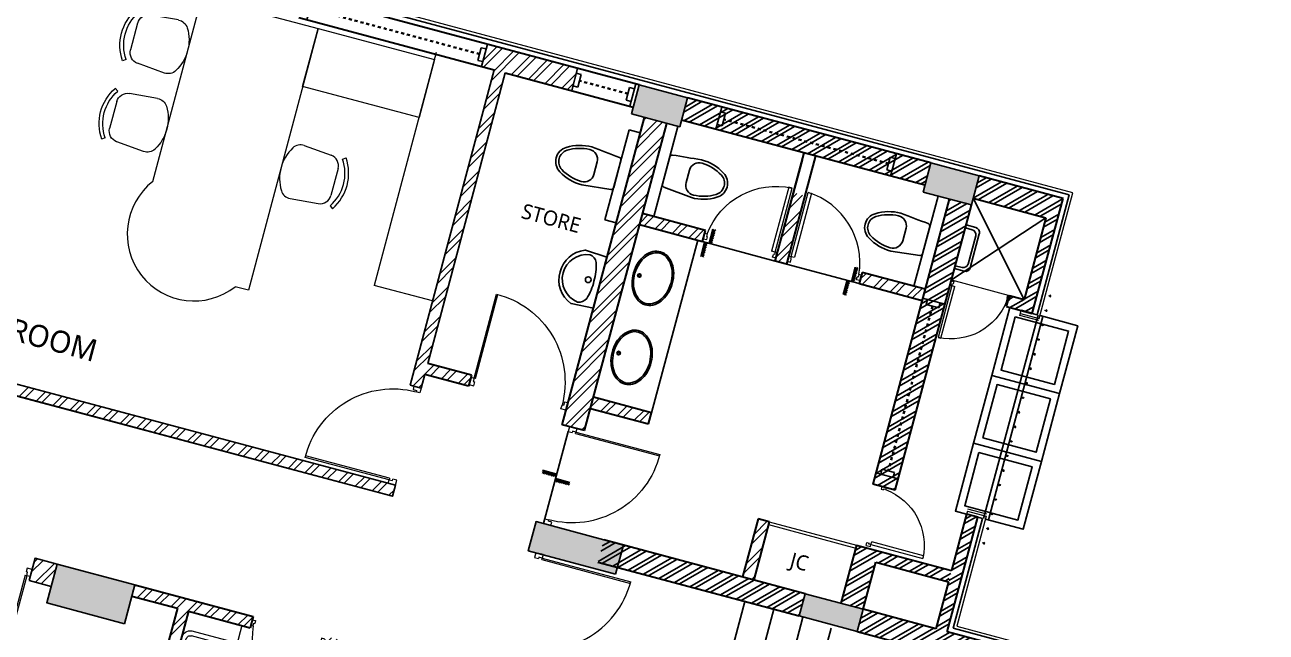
# Model space of a CAD drawing. Header units: millimetres. Extents: x 897770 to 1185420, y -692043 to -233237.
# Drawn here: x 952607 to 964979, y -663284 to -657232 of the extents above; entities that cross this region are included whole.
import ezdxf

# ---------------------------------------------------------------- set-up
doc = ezdxf.new("R2010")
doc.units = ezdxf.units.MM
doc.header["$MEASUREMENT"] = 0
doc.header["$PDMODE"] = 67
doc.linetypes.add('Dash', pattern=[6, 3, -3])
doc.layers.get('Defpoints').update_dxf_attribs({"color": 6})
for name, color, linetype in [('A-Anno Tags', 6, 'Continuous'), ('A-Ele 10', 3, 'Continuous'), ('A-Elevation', 4, 'Continuous'), ('A-Sanitory', 8, 'Continuous'), ('A-Wall Patt', 8, 'Continuous'), ('A-Window', 4, 'Continuous'), ('S-Conc Patt', 9, 'Continuous')]:
    doc.layers.add(name, color=color, linetype=linetype)
for name, color, linetype, lineweight in [('A-Detail Lines', 8, 'Continuous', 25), ('A-Door', 4, 'Continuous', 9), ('A-Wall Sec', 1, 'Continuous', 30), ('DW Tags', 7, 'Continuous', 13), ('ele l', 6, 'Continuous', 15), ('frntr', 32, 'Continuous', 13), ('I-Furniture', 34, 'Continuous', 13), ('P-SANR-FIXT', 6, 'Continuous', 9), ('S-Concrete', 40, 'Continuous', 30), ('ST CLADDING PLAN', 6, 'Continuous', 9), ('text', 7, 'Continuous', 5)]:
    doc.layers.add(name, color=color, linetype=linetype, lineweight=lineweight)
doc.layers.add('I-Kitchen App', color=7, linetype='Continuous', lineweight=18, true_color=0xd06f25)
doc.styles.get("Standard").update_dxf_attribs({"font": 'trebuc.ttf'})
doc.dimstyles.new('IIITD_WD_M @ 50', dxfattribs={"dimscale": 50, "dimtxt": 2, "dimasz": 0.5, "dimexe": 0.5, "dimexo": 0.25, "dimgap": 0.3, "dimtad": 1, "dimdec": 0, "dimrnd": 1, "dimzin": 0, "dimdsep": 46, "dimtxsty": 'Standard', "dimblk": 'ARCHTICK', "dimcen": 0.2, "dimdle": 1, "dimclrd": 8, "dimclre": 9, "dimadec": 0, "dimazin": 0, "dimtfac": 1, "dimtdec": 0, "dimtofl": 0, "dimtmove": 0, "dimatfit": 0, "dimfxl": 1, "dimtolj": 1, "dimtzin": 0, "dimlwd": -1, "dimlwe": -1, "dimarcsym": 0})
pattern_1 = [(30, (1e-07, -149225.38), (-56.25, 97.427858), []), (30, (51.23, -149239.1), (-56.25, 97.427858), [])]
pattern_2 = [(45, (1e-07, -8072.94), (-106.066017, 106.066017), []), (45, (70.71, -8072.94), (-106.066017, 106.066017), [])]

# ---------------------------------------------------------------- blocks, each defined once
blk = doc.blocks.new('Big Door Garbage')
at = {"layer": 'A-Detail Lines', "lineweight": 18}
for centre, radius, start, end in [((-12515, 128703), 515, 270, 3.8969), ((-11085, 128703), 915, 177.8078, 270)]:
    blk.add_arc(centre, radius, start, end, dxfattribs=at)
at = {"layer": 'ele l', "lineweight": 18}
for p, q in [((-12550, 128778), (-12500, 128778)), ((-12550, 128703), (-12550, 128778)), ((-12550, 128703), (-12515, 128703)), ((-12515, 128738), (-12500, 128738)), ((-12515, 128703), (-12515, 128738)), ((-12515, 128703), (-12515, 128188)), ((-12499, 128703), (-12515, 128703)), ((-12500, 128778), (-12500, 128738)), ((-12499, 128703), (-12499, 128188)), ((-11101, 128703), (-11101, 127788)), ((-11101, 128703), (-11085, 128703)), ((-11100, 128778), (-11100, 128738)), ((-11050, 128778), (-11100, 128778)), ((-11085, 128738), (-11100, 128738)), ((-11085, 128703), (-11085, 128738)), ((-11050, 128703), (-11085, 128703)), ((-11085, 128703), (-11085, 127788)), ((-11050, 128703), (-11050, 128778))]:
    blk.add_line(p, q, dxfattribs=at)
blk = doc.blocks.new('t4ww4tw3')
at = {"layer": 'S-Conc Patt'}
for points in [[(809135, -509023), (809212, -508734), (808729, -508604), (808652, -508894)], [(812042, -509802), (812120, -509513), (811637, -509383), (811559, -509673)], [(808494, -513480), (808572, -513190), (807703, -512957), (807625, -513247)], [(810383, -513675), (810324, -513897), (810903, -514053), (810963, -513830)]]:
    blk.add_hatch(color=256, dxfattribs=at).paths.add_polyline_path(points)
h = blk.add_hatch(color=256, dxfattribs=at)
h.dxf.hatch_style = 1
h.paths.add_polyline_path([(803703, -513588), (802930, -513381), (802930, -513381), (802827, -513767), (803600, -513974)])
at = {"layer": 'S-Concrete'}
for points in [[(808652, -508894), (808729, -508604), (809212, -508734), (809135, -509023)], [(811559, -509673), (811637, -509383), (812120, -509513), (812042, -509802)], [(808494, -513480), (808572, -513190), (807703, -512957), (807625, -513247)], [(810324, -513897), (810383, -513675), (810963, -513830), (810903, -514053)]]:
    blk.add_lwpolyline(points, close=True, dxfattribs=at)
at = {"layer": 'S-Concrete', "elevation": 0}
blk.add_lwpolyline([(803600, -513974), (803703, -513588), (802930, -513381), (802827, -513767)], close=True, dxfattribs=at)
blk = doc.blocks.new('VENT IIITD ACAD 1900')
at = {"layer": 'A-Window'}
for p, q in [((955419, -358755, 0), (955479, -358533, 0)), ((955466, -358581, 0), (955514, -358594, 0)), ((955481, -358720, 0), (955514, -358594, 0)), ((955432, -358707, 0), (955481, -358720, 0)), ((957123, -359160, 0), (957156, -359034, 0)), ((957156, -359034, 0), (957205, -359047, 0)), ((957158, -359221, 0), (957218, -358999, 0)), ((957123, -359160, 0), (957171, -359173, 0))]:
    blk.add_line(p, q, dxfattribs=at)
at = {"layer": 'A-Window', "color": 2, "linetype": 'Dash', "lineweight": 40, "ltscale": 10}
blk.add_line((957140, -359097, 0), (955497, -358657, 0), dxfattribs=at)
blk = doc.blocks.new('ERGTERGER')
at = {"layer": 'A-Window'}
for p, q in [((958058, -359462, 0), (958117, -359240, 0)), ((958104, -359288, 0), (958152, -359301, 0)), ((958070, -359414, 0), (958119, -359427, 0)), ((958119, -359427, 0), (958152, -359301, 0)), ((958637, -359617, 0), (958697, -359395, 0)), ((958602, -359556, 0), (958635, -359430, 0)), ((958635, -359430, 0), (958684, -359443, 0)), ((958602, -359556, 0), (958650, -359569, 0))]:
    blk.add_line(p, q, dxfattribs=at)
at = {"layer": 'A-Window', "color": 2, "linetype": 'Dash', "lineweight": 40, "ltscale": 10}
blk.add_line((958619, -359493, 0), (958136, -359364, 0), dxfattribs=at)
blk = doc.blocks.new('WT5R4YHE4YHE5')
at = {"layer": 'A-Wall Patt'}
for p, q in [((1063016, -650854, 0), (1054526, -648579, 0)), ((1062696, -652049, 0), (1063016, -650854, 0)), ((1062648, -652036, 0), (1062696, -652049, 0)), ((1062153, -654077, 0), (1061859, -655171, 0)), ((1062104, -654064, 0), (1062153, -654077, 0))]:
    blk.add_line(p, q, dxfattribs=at)
at = {"layer": 'ST CLADDING PLAN'}
for p, q in [((1063053, -650832, 0), (1054485, -648537, 0)), ((1062717, -652085, 0), (1063053, -650832, 0)), ((1062529, -652035, 0), (1062537, -652006, 0)), ((1062529, -652035, 0), (1062717, -652085, 0)), ((1062189, -654056, 0), (1061896, -655150, 0)), ((1062001, -654005, 0), (1061993, -654034, 0)), ((1062001, -654005, 0), (1062189, -654056, 0))]:
    blk.add_line(p, q, dxfattribs=at)
at = {"layer": 'A-Window', "ltscale": 5}
for name, p in [('VENT IIITD ACAD 1900', (100000, -290353)), ('ERGTERGER', (99999, -290353)), ('VENT IIITD ACAD 1900', (104076, -291445, 0))]:
    blk.add_blockref(name, p, dxfattribs=at)
at = {"layer": 'A-Window', "ltscale": 5, "rotation": 90}
blk.add_blockref('VENT IIITD ACAD 1900', (702556, -1609102), dxfattribs=at)
blk = doc.blocks.new('chair1')
at = {"layer": 'frntr'}
for p, q in [((-320, 228), (-84, 207)), ((16, 201), (42, 219)), ((1, 115), (1, -115)), ((16, -201), (42, -219)), ((-320, -228), (-84, -207))]:
    blk.add_line(p, q, dxfattribs=at)
for centre, radius, start, end in [((-328, 135), 92.9, 85.0303, 148.407), ((-92, 115), 92.9, 0, 85.0303), ((-278, 0), 387, 325.6197, 34.3803), ((-108, 0), 351, 148.407, 211.593), ((-278, 0), 356, 325.6197, 34.3803), ((-328, -135), 92.9, 211.593, 274.9697), ((-92, -115), 92.9, 274.9697, 0)]:
    blk.add_arc(centre, radius, start, end, dxfattribs=at)
blk = doc.blocks.new('ABL_Door_S - 1000 x 2100-11-3 Second Floor Lvl')
at = {"layer": 'A-Door'}
blk.add_arc((-450, -2.5), 900, 269.04503, 0, dxfattribs=at)
at = {"layer": 'ele l'}
for p, q in [((-500, 37.5), (-450, 37.5)), ((-500, -37.5), (-500, 37.5)), ((-450, 37.5), (-450, -2.5)), ((450, 37.5), (450, -2.5)), ((500, 37.5), (450, 37.5)), ((500, -37.5), (500, 37.5)), ((-500, -37.5), (-465, -37.5)), ((-465, -2.5), (-450, -2.5)), ((-465, -37.5), (-465, -2.5)), ((-465, -37.5), (-465, -902.4)), ((-450, -37.5), (-465, -37.5)), ((-450, -37.5), (-450, -902.5)), ((465, -2.5), (450, -2.5)), ((465, -37.5), (465, -2.5)), ((500, -37.5), (465, -37.5))]:
    blk.add_line(p, q, dxfattribs=at)
blk = doc.blocks.new('Flush - 750 x 2100 mm-11-03_ff')
at = {"layer": 'A-Door'}
blk.add_arc((360, 24), 734, 185.7462, 267.6231, dxfattribs=at)
at = {"layer": 'ele l'}
for p, q in [((-395, 6), (-360, 6)), ((-395, 6), (-395, -50)), ((-360, 6), (-360, -24)), ((320, 6), (320, -24)), ((355, 6), (320, 6)), ((355, 6), (355, -50)), ((-395, -50), (-370, -50)), ((-370, -24), (-360, -24)), ((-370, -50), (-370, -24)), ((330, -50), (295, -50)), ((295, -710), (295, -50)), ((330, -24), (320, -24)), ((330, -50), (330, -24)), ((330, -50), (330, -710)), ((355, -50), (330, -50)), ((330, -710), (295, -710))]:
    blk.add_line(p, q, dxfattribs=at)
blk = doc.blocks.new('basin13_pl')
for points in [[(-412, -2, -0.32431), (-229, 275, -0.074195), (-226, 276), (0, 262), (0, -262), (-223, -275, -0.082611), (-232, -273, -0.313325), (-412, -2)], [(-382, 1, -0.373947), (-169, 245, -0.252869), (-89, 186, -0.078211), (-63, 1, -0.070813), (-89, -186, -0.2542), (-169, -244, -0.371653), (-382, 1)]]:
    blk.add_lwpolyline(points, format="xyb", close=True)
at = {"lineweight": -2}
blk.add_circle((-122, 1), 28.8, dxfattribs=at)
blk = doc.blocks.new('basin2')
for points in [[(278, -206, 0.12976), (261, -133, 0.106426), (201, -63, 0.084431), (116, -18, 0.073534), (7, 0, 0.073534), (-102, -14, 0.084431), (-188, -55, 0.106426), (-251, -122, 0.12976), (-272, -195, 0.12976), (-254, -269, 0.106426), (-194, -339, 0.084431), (-109, -383, 0.073534), (-1, -402, 0.073534), (108, -388, 0.084431), (195, -347, 0.106426), (258, -279, 0.12976)], [(263, -201, 0.119977), (247, -140, 0.106426), (192, -75, 0.084431), (111, -33, 0.073534), (7, -15, 0.073534), (-97, -28, 0.084431), (-180, -67, 0.106426), (-238, -130, 0.12976), (-257, -196, 0.009633), (-257, -201, 0.119977), (-240, -262, 0.106426), (-185, -327, 0.084431), (-104, -369, 0.073534), (0, -387, 0.073534), (104, -373, 0.084431), (187, -334, 0.106426), (245, -272, 0.12976), (263, -206, 0.009633)]]:
    blk.add_lwpolyline(points, format="xyb", close=True)
for radius in [17.8, 12.2]:
    blk.add_circle((-4, -64), radius)
blk = doc.blocks.new('weweewwer')
at = {"layer": 'A-Detail Lines'}
for p, q in [((958916, -372539, 0), (958848, -372521, 0)), ((958953, -372518, 0), (958856, -372492, 0)), ((958876, -372881, 0), (958951, -372600, 0)), ((958897, -372917, 0), (958988, -372579, 0)), ((958815, -372916, 0), (958747, -372898, 0)), ((958836, -372953, 0), (958740, -372927, 0))]:
    blk.add_line(p, q, dxfattribs=at)
for centre, start, end in [((958940, -372566, 0), 345, 75), ((958903, -372588, 0), 345, 75), ((958828, -372868, 0), 255, 345), ((958849, -372904, 0), 255, 345)]:
    blk.add_arc(centre, 50, start, end, dxfattribs=at)
blk = doc.blocks.new('trhedhyjeyrthe5654')
blk.add_line((959558, -373861, 0), (959569, -373863, 0))
blk.add_circle((959576, -373865, 0), 6.97)
blk = doc.blocks.new('sink')
at = {"layer": 'I-Kitchen App'}
for p, q in [((793241, -447869), (793241, -447428)), ((793751, -447473), (793332, -447473)), ((793841, -447876), (793841, -447428)), ((793291, -447514), (793291, -447869)), ((793791, -447514), (793791, -447869)), ((793332, -447910), (793751, -447910)), ((793332, -447960), (793751, -447960))]:
    blk.add_line(p, q, dxfattribs=at)
at = {"layer": 'I-Kitchen App', "linetype": 'Continuous'}
blk.add_line((793241, -447428), (793841, -447428), dxfattribs=at)
at = {"layer": 'I-Kitchen App'}
blk.add_circle((793541, -447560), 16.2, dxfattribs=at)
for centre, radius, start, end in [((793332, -447514), 40.4, 90, 180), ((793751, -447514), 40.4, 0, 90), ((793332, -447869), 90.4, 180, 270), ((793332, -447869), 40.4, 180, 270), ((793751, -447869), 40.4, 270, 0), ((793751, -447869), 90.4, 270, 355.3445)]:
    blk.add_arc(centre, radius, start, end, dxfattribs=at)
blk = doc.blocks.new('_ArchTick')
at = {"color": 0, "linetype": 'ByBlock', "const_width": 0.15}
blk.add_lwpolyline([(-0.5, -0.5), (0.5, 0.5)], dxfattribs=at)
blk = doc.blocks.new('*D2279')
at = {"layer": 'Defpoints', "color": 0, "transparency": 16777216}
for p in [(948463, -661824, 0), (954054, -663321, 0), (953774, -664366)]:
    blk.add_point(p, dxfattribs=at)
at = {"layer": 'P-SANR-FIXT', "color": 9, "transparency": 16777216}
for p, q in [((948209, -662772), (948177, -662893)), ((953799, -664270), (953767, -664391))]:
    blk.add_line(p, q, dxfattribs=at)
at = {"layer": 'P-SANR-FIXT', "color": 8, "transparency": 16777216}
blk.add_line((948135, -662856), (953822, -664379), dxfattribs=at)
at = {"layer": 'P-SANR-FIXT', "color": 8, "transparency": 16777216, "xscale": 25, "yscale": 25, "zscale": 25}
for p, rotation in [((948183, -662868), 164.999994907702), ((953774, -664366), 344.9999949077019)]:
    blk.add_blockref('_ArchTick', p, dxfattribs=dict(at, rotation=rotation))
at = {"layer": 'P-SANR-FIXT', "color": 0, "transparency": 16777216, "insert": (950995, -663554), "char_height": 100, "attachment_point": 5, "rotation": 345}
blk.add_mtext('\\A1;5788', dxfattribs=at)

msp = doc.modelspace()

# ---------------------------------------------------------------- hatches: boundary and pattern name
at = {"layer": 'A-Detail Lines'}
h = msp.add_hatch(dxfattribs=at)
h.set_pattern_fill('ANSI31', color=256, scale=100, angle=75, style=0)
h.set_pattern_definition([(210, (991390.4, -658929.198), (-6.25, 10.8253175), [])])
h.paths.add_polyline_path([(959426, -659408.8), (959464, -659267), (959492.8, -659274.7), (959454.8, -659416.5)])
h.paths.add_polyline_path([(959343.9, -659538.7), (959381.9, -659396.9), (959410.7, -659404.6), (959372.7, -659546.4)])
h = msp.add_hatch(dxfattribs=at)
h.set_pattern_fill('ANSI31', color=256, scale=100, angle=75, style=0)
h.set_pattern_definition([(210, (992809.904, -659309.553), (-6.25, 10.8253175), [])])
h.paths.add_polyline_path([(960845.5, -659789.1), (960883.5, -659647.4), (960912.3, -659655.1), (960874.3, -659796.8)])
h.paths.add_polyline_path([(960763.4, -659919), (960801.4, -659777.3), (960830.2, -659785), (960792.2, -659926.8)])
h = msp.add_hatch(dxfattribs=at)
h.set_pattern_fill('ANSI31', color=256, scale=100, angle=345, style=0)
h.set_pattern_definition([(120, (958377.319, -693718.179), (10.8253175, 6.25), [])])
h.paths.add_polyline_path([(957897.8, -661753.8), (958039.5, -661791.8), (958031.8, -661820.6), (957890, -661782.6)])
h.paths.add_polyline_path([(957767.8, -661671.7), (957909.6, -661709.7), (957901.9, -661738.5), (957760.1, -661700.5)])
at = {"layer": 'A-Wall Patt'}
h = msp.add_hatch(dxfattribs=at)
h.set_pattern_fill('ANSI32', color=256, scale=300, angle=345, style=0)
h.set_pattern_definition(pattern_1)
h.paths.add_polyline_path([(959212.2, -657959), (959152.7, -658181.2), (961577.2, -658830.8), (961636.7, -658608.7)])
h = msp.add_hatch(dxfattribs=at)
h.set_pattern_fill('ANSI32', color=256, scale=400, style=0)
h.set_pattern_definition(pattern_2)
h.paths.add_polyline_path([(946433.9, -659187.5), (946405, -659295.6), (956270.3, -661928.9), (956299.9, -661817.8)])
edge = h.paths.add_edge_path()
edge.add_line((943521, -658409.2), (943491.9, -658518.5))
edge.add_line((943491.9, -658518.5), (944993.7, -658921.5))
edge.add_line((944993.7, -658921.5), (945023.4, -658810.6))
edge.add_line((945023.4, -658810.6), (943520.8, -658410.3))
h = msp.add_hatch(dxfattribs=at)
h.set_pattern_fill('ANSI32', color=256, scale=300, angle=345, style=0)
h.set_pattern_definition([(30, (962490.21, -660011.1), (-56.25, 97.428), []), (30, (962541.44, -660024.83), (-56.25, 97.428), [])])
h.paths.add_polyline_path([(962566.6, -659967.8), (962421.7, -659929), (962419.5, -659937.3), (962426.7, -659939.2), (962415, -659983), (962407.7, -659981.1), (962391.9, -660040.1), (962425.8, -660049.1), (962425.8, -660049.1), (962536.8, -660078.9)], flags=17)
h.paths.add_polyline_path([(962955.2, -658961.9), (962119.7, -658738.1), (962060.1, -658960.2), (962784.6, -659154.3), (962536.8, -660078.9), (962647.9, -660108.7)])
h = msp.add_hatch(dxfattribs=at)
h.set_pattern_fill('ANSI32', color=256, scale=300, angle=345, style=0)
h.set_pattern_definition([(30, (-0.0002, -298425.88), (-56.25, 97.427858), []), (30, (51.23, -298439.61), (-56.25, 97.427858), [])])
h.paths.add_polyline_path([(961220.2, -662503.6), (961118, -662476.2), (961088.3, -662587.3), (961170.8, -662609.4)])
h.paths.add_polyline_path([(961220.2, -662503.6), (961170.8, -662609.4), (961729.8, -662759.2), (961740, -662642.8)])
h.paths.add_polyline_path([(961842.5, -662670.3), (961740, -662642.8), (961729.8, -662759.2), (961812.7, -662781.4)])
h.paths.add_polyline_path([(961118, -662476.2), (960895.9, -662416.7), (960740.6, -662996.2), (960962.7, -663055.7)])
h.paths.add_polyline_path([(961058.9, -661808.1), (961281.1, -661867.7), (962042, -659027.8), (961819.8, -658968.3)])
h = msp.add_hatch(dxfattribs=at)
h.set_pattern_fill('ANSI32', color=256, scale=300, angle=345, style=0)
h.set_pattern_definition(pattern_1)
h.paths.add_polyline_path([(961798.3, -663279.6), (962104.4, -662137.1), (961993.3, -662107.3), (961687.2, -663249.9), (960962.7, -663055.8), (960903.2, -663277.9), (964902.1, -664349.4), (964961.7, -664127.3)])
h = msp.add_hatch(dxfattribs=at)
h.set_pattern_fill('ANSI32', color=256, scale=300, angle=345, style=0)
h.set_pattern_definition(pattern_1)
h.paths.add_polyline_path([(958378.9, -662363.4), (958319.4, -662585.6), (960323.6, -663122.6), (960383.2, -662900.5)])
h = msp.add_hatch(dxfattribs=at)
h.set_pattern_fill('ANSI32', color=256, scale=400, style=0)
h.set_pattern_definition([(45, (14401.98, -153084.26), (-106.066017, 106.066017), []), (45, (14472.7, -153084.26), (-106.066017, 106.066017), [])])
h.paths.add_polyline_path([(952930.3, -662606.4), (952708.2, -662546.9), (952648.6, -662769), (952870.8, -662828.6)])
h = msp.add_hatch(dxfattribs=at)
h.set_pattern_fill('ANSI32', color=256, scale=400, style=0)
h.set_pattern_definition(pattern_2)
h.paths.add_polyline_path([(953500.9, -665383.8), (954684.2, -665700.9), (953447, -670318), (953669.2, -670377.5), (954696.7, -666542.8), (954962.3, -666614), (955021.9, -666391.8), (954756.2, -666320.6), (954906.3, -665760.4), (955172, -665831.6), (955828.1, -663383), (955717, -663353.2), (955605.9, -663323.4), (955576.2, -663434.5), (955687.2, -663464.3), (955090.7, -665690.7), (953641.8, -665302.5), (954238.4, -663076.1), (954851.5, -663240.3), (954873, -663160.2), (954881.2, -663129.2), (953703, -662813.6), (953673.3, -662924.6), (954127.3, -663046.3)])

# ---------------------------------------------------------------- linework, layer by layer
at = {"layer": 'A-Detail Lines'}
for p, q in [((962566.6, -659967.8), (962060.1, -658960.2)), ((961842.2, -659773.7), (962784.6, -659154.3)), ((959464, -659267), (959426, -659408.8)), ((959381.9, -659396.9), (959343.5, -659540.4)), ((959361.6, -659391.5), (960086, -659585.6)), ((960197.1, -659615.4), (960921.5, -659809.5)), ((960883.5, -659647.4), (960845.5, -659789.1)), ((960801.4, -659777.3), (960763, -659920.7)), ((958023.5, -661284.7, 0), (957777.6, -662202.3, 0)), ((957909.6, -661709.7, 0), (957766.2, -661671.2, 0)), ((958039.5, -661791.8, 0), (957897.8, -661753.8, 0))]:
    msp.add_line(p, q, dxfattribs=at)
at = {"layer": 'A-Door'}
msp.add_line((961842.2, -659773.7), (962566.6, -659967.8), dxfattribs=at)
at = {"layer": 'A-Ele 10'}
for p, q in [((962162.3, -662152.6, 0), (962705.9, -660124.2, 0)), ((962210.6, -662165.6, 0), (962754.2, -660137.1, 0))]:
    msp.add_line(p, q, dxfattribs=at)
at = {"layer": 'A-Elevation'}
for p, q in [((958852.6, -661097.9, 0), (959313.3, -659378.5)), ((959394.5, -664426.6, 0), (959782.7, -662977.7, 0)), ((960072.5, -663055.3, 0), (959684.3, -664504.2, 0)), ((960362.3, -663133, 0), (959975.2, -664577.5, 0)), ((960643, -663244.4, 0), (960263.8, -664659.5, 0))]:
    msp.add_line(p, q, dxfattribs=at)
for points in [[(962725.2, -660129.4), (963101.9, -660230.3), (962920.7, -660906.5), (962244.6, -660725.3), (962425.7, -660049.1), (962536.8, -660078.9)], [(961993.3, -662107.3), (961882.2, -662077.6), (962063.4, -661401.4), (962739.6, -661582.6), (962558.4, -662258.8), (962181.7, -662157.8)]]:
    msp.add_lwpolyline(points, dxfattribs=at)
for points in [[(962478.8, -660141), (963010, -660283.3), (962867.7, -660814.6), (962336.4, -660672.3)], [(962063.4, -661401.4), (962739.6, -661582.6), (962920.7, -660906.5), (962244.6, -660725.3)], [(962155.3, -661348.4), (962686.5, -661490.7), (962828.9, -660959.5), (962297.6, -660817.1)], [(962116.4, -661493.3), (962647.7, -661635.6), (962505.3, -662166.9), (961974.1, -662024.5)]]:
    msp.add_lwpolyline(points, close=True, dxfattribs=at)
at = {"layer": 'A-Sanitory'}
for p, q in [((958629.7, -658278.4), (958389, -659176.7)), ((958629.7, -658278.4), (958740.8, -658308.2, 0)), ((958874.5, -659141.9), (959115.3, -658243.6)), ((961708.8, -658938.5), (961468.1, -659836.9)), ((958389, -659176.7), (958500.1, -659206.5))]:
    msp.add_line(p, q, dxfattribs=at)
at = {"layer": 'A-Sanitory', "linetype": 'ByBlock', "elevation": 0}
for points in [[(958157.6, -658826), (958448.1, -658871.6, 0.3844117), (958476.2, -658853.3), (958547.7, -658582.6, 0.3839037), (958532.4, -658552.8, 0.0014344), (958258.4, -658449.4, 0.1406413), (958002.3, -658453.7, 0.2597375), (957902.8, -658557, 0.2597375), (957938.3, -658695.9, 0.1394708)], [(958277.8, -658723.2), (958311, -658597.8, 0.4229613), (958236.9, -658474.8, 0.1318903), (958011, -658482.4, 0.2597375), (957931.8, -658564.7, 0.2597375), (957960.1, -658675.3, 0.1318903), (958152.7, -658793.5, 0.4229613)]]:
    msp.add_lwpolyline(points, format="xyb", close=True, dxfattribs=at)
at = {"layer": 'A-Sanitory', "linetype": 'ByBlock'}
for points in [[(959250.3, -658953.9), (958975.9, -658848.1, -0.3844117), (958960.8, -658818.2), (959034.2, -658548, -0.3839037), (959062.3, -658529.9, -0.0014344), (959351.3, -658577.3, -0.1406413), (959571, -658709.1, -0.2597375), (959605.5, -658848.3, -0.2597375), (959505.3, -658950.9, -0.1394708)], [(959197.6, -658804.7), (959231.6, -658679.5, -0.4229613), (959357.2, -658610.1, -0.1318903), (959549, -658729.6, -0.2597375), (959576.5, -658840.4, -0.2597375), (959496.7, -658922.1, -0.1318903), (959270.8, -658928.2, -0.4229613)], [(961236.6, -659486.1), (961527.2, -659531.7, 0.3844117), (961555.2, -659513.4), (961626.8, -659242.7, 0.3839037), (961611.5, -659213, 0.0014344), (961337.5, -659109.5, 0.1406413), (961081.3, -659113.8, 0.2597375), (960981.9, -659217.1, 0.2597375), (961017.4, -659356, 0.1394708)], [(961356.9, -659383.3), (961390, -659257.9, 0.4229613), (961316, -659134.9, 0.1318903), (961090.1, -659142.5, 0.2597375), (961010.9, -659224.8, 0.2597375), (961039.1, -659335.4, 0.1318903), (961231.8, -659453.6, 0.4229613)]]:
    msp.add_lwpolyline(points, format="xyb", close=True, dxfattribs=at)
msp.add_arc((961328.7, -659132.9), 25, 69.4783, 75.35721, dxfattribs=at)
at = {"layer": 'A-Wall Patt'}
for p, q in [((957174.1, -657586.9), (957311.3, -657449.7)), ((957179.3, -657652.4), (957367.1, -657464.6)), ((957254, -657789.8), (957534.4, -657509.4)), ((957279.7, -657693.4), (957478.6, -657494.5)), ((957458.1, -657727.1), (957645.9, -657539.3)), ((957513.9, -657742.1), (957701.7, -657554.3)), ((957625.4, -657771.9), (957813.2, -657584.2)), ((957681.2, -657786.9), (957869, -657599.1)), ((957792.7, -657816.8), (957980.5, -657629)), ((957848.5, -657831.7), (958036.3, -657643.9)), ((957202.7, -657982.5), (957364.9, -657820.3)), ((957960, -657861.6), (958101.4, -657720.2)), ((958015.8, -657876.5), (958075.5, -657816.8)), ((957179.2, -658076.7), (957339.2, -657916.7)), ((957177, -658078.9), (957179.2, -658076.7)), ((957100, -658368.1), (957262.2, -658205.9)), ((957125.6, -658271.7), (957287.9, -658109.5)), ((958698.3, -658466.9), (958962.5, -658202.7)), ((958724.1, -658370.3), (958906.7, -658187.7)), ((958775.9, -658177.1), (958795.1, -658157.8)), ((957048.6, -658560.9), (957210.8, -658398.7)), ((958796.5, -658510.1), (958971.8, -658334.8)), ((958852.3, -658525), (958945.9, -658431.4)), ((957022.9, -658657.3), (957185.2, -658495)), ((958620.6, -658756.6), (958852.3, -658525)), ((958646.5, -658660.1), (958796.5, -658510.1)), ((956971.6, -658850.1), (957133.8, -658687.8)), ((958568.9, -658949.8), (958894.1, -658624.6)), ((956945.9, -658946.4), (957108.1, -658784.2)), ((958543, -659046.4), (958868.2, -658721.2)), ((958491.2, -659239.6), (958816.5, -658914.3)), ((960227, -659059.5), (960358, -658928.5)), ((960252.9, -658962.9), (960302.2, -658913.5)), ((956868.9, -659235.6), (957031.1, -659073.4)), ((956894.5, -659139.2), (957056.8, -658977)), ((958465.3, -659336.2), (958790.6, -659010.9)), ((958738.8, -659204.1), (958816.6, -659126.4)), ((958778.4, -659235.2), (958872.3, -659141.3)), ((958890, -659265.1), (958983.9, -659171.2)), ((958945.7, -659280.1), (959039.6, -659186.2)), ((960149.3, -659349.3), (960312, -659186.6)), ((960175.2, -659252.7), (960337.8, -659090)), ((956817.5, -659428.4), (956979.7, -659266.2)), ((958387.7, -659626), (958712.9, -659300.7)), ((958413.6, -659529.4), (958738.8, -659204.1)), ((959057.3, -659309.9), (959151.2, -659216)), ((959113, -659324.9), (959206.9, -659231)), ((959224.6, -659354.8), (959318.5, -659260.9)), ((959280.3, -659369.7), (959374.2, -659275.8)), ((956791.8, -659524.8), (956954, -659362.6)), ((960097.6, -659542.4), (960260.2, -659379.8)), ((956740.5, -659717.6), (956902.7, -659555.3)), ((958335.9, -659819.2), (958661.2, -659493.9)), ((960116.9, -659593.9), (960234.3, -659476.4)), ((956714.8, -659814), (956877, -659651.7)), ((958310, -659915.8), (958635.3, -659590.5)), ((958258.3, -660108.9), (958583.5, -659783.7)), ((960932.6, -659768), (960991.5, -659709.2)), ((960953.4, -659818), (961047.3, -659724.1)), ((961064.9, -659847.9), (961158.8, -659754)), ((961120.7, -659862.8), (961214.6, -659768.9)), ((961232.2, -659892.7), (961326.1, -659798.8)), ((961288, -659907.7), (961381.9, -659813.8)), ((956637.7, -660103.1), (956800, -659940.9)), ((956663.4, -660006.7), (956825.6, -659844.5)), ((958232.4, -660205.5), (958557.7, -659880.3)), ((961399.5, -659937.5), (961493.4, -659843.7)), ((961455.3, -659952.5), (961549.2, -659858.6)), ((956586.4, -660295.9), (956748.6, -660133.7)), ((958154.7, -660495.3), (958480, -660170)), ((958180.6, -660398.7), (958505.9, -660073.5)), ((962647.9, -660108.7, 0), (962696.2, -660121.6, 0)), ((962696.2, -660121.6), (962647.9, -660108.7)), ((956560.7, -660392.3), (956722.9, -660230.1)), ((956509.3, -660585.1), (956671.6, -660422.8)), ((958103, -660688.5), (958428.2, -660363.2)), ((956483.7, -660681.5), (956645.9, -660519.2)), ((958077.1, -660785.1), (958402.4, -660459.8)), ((956476.6, -660830), (956683.6, -660623)), ((956645.5, -660731.8), (956739.4, -660637.9)), ((956757, -660761.7), (956850.9, -660667.8)), ((956812.8, -660776.6), (956906.7, -660682.7)), ((958025.3, -660978.3), (958350.6, -660653)), ((956924.3, -660806.5), (957018.2, -660712.6)), ((956980.1, -660821.5), (957049.4, -660752.1)), ((957999.4, -661074.9), (958324.7, -660749.6)), ((956532.4, -660844.8), (956568.9, -660808.4)), ((957991.4, -661224.3), (958273, -660942.8)), ((958047.2, -661239.3), (958247.1, -661039.4)), ((958247.1, -661039.4), (958328.9, -660957.6)), ((958273, -660942.8), (958273.1, -660942.6)), ((958346.5, -661081.4), (958440.4, -660987.5)), ((958402.3, -661096.3), (958496.2, -661002.4)), ((958513.8, -661126.2), (958607.7, -661032.3)), ((958569.6, -661141.1), (958663.5, -661047.2)), ((958681.1, -661171), (958775, -661077.1)), ((958736.9, -661186), (958830.8, -661092.1)), ((958158.7, -661269.1), (958195.3, -661232.6)), ((962104.4, -662137.1, 0), (962152.7, -662150.1, 0)), ((962152.7, -662150), (962104.4, -662137.1)), ((959847, -662409.3), (960009.7, -662246.6)), ((959872.9, -662312.7), (960007.1, -662178.5)), ((959769.4, -662699), (959932, -662536.4)), ((959795.3, -662602.4), (959957.9, -662439.8)), ((959851.8, -662758.1), (959880.3, -662729.6)), ((961859.5, -663244.3, 0), (965409.3, -664195.4, 0))]:
    msp.add_line(p, q, dxfattribs=at)
at = {"layer": 'A-Wall Sec', "lineweight": 35}
for p, q in [((955337.3, -657158.8, 0), (957283.2, -657680.3, 0)), ((957394.3, -657710, 0), (958669.7, -658051.8, 0)), ((957961.5, -661216.3, 0), (958782, -658154.3, 0)), ((958183.7, -661275.8, 0), (959004.2, -658213.9, 0)), ((960086, -659585.6), (960374.6, -658508.6)), ((960102.8, -659522.8), (960356.5, -658576.2)), ((960485.7, -658538.4), (960197.1, -659615.4)), ((962955.2, -658961.9), (962119.7, -658738.1)), ((961819.8, -658968.3), (961058.9, -661808.1)), ((961812.4, -659884.8), (962042, -659027.8)), ((962060.1, -658960.2), (962784.6, -659154.3)), ((962647.9, -660108.7), (962955.2, -658961.9)), ((959391.3, -659280.4), (958763.5, -659112.2)), ((962784.6, -659154.3), (962566.6, -659967.8)), ((958733.7, -659223.2), (959361.6, -659391.5)), ((959361.6, -659391.5), (959391.3, -659280.4)), ((960197.1, -659615.4), (960086, -659585.6)), ((960951.3, -659698.4), (960921.5, -659809.5)), ((960921.5, -659809.5), (961549.4, -659977.7)), ((961579.1, -659866.6), (960951.3, -659698.4)), ((961281.1, -661867.7), (961812.4, -659884.8)), ((962391.9, -660040.1), (962421.7, -659929)), ((962421.7, -659929), (962566.6, -659967.8)), ((962391.9, -660040.1), (962647.9, -660108.7)), ((962536.8, -660078.9, 0), (962647.9, -660108.7, 0)), ((962647.9, -660108.7, 0), (962536.8, -660078.9, 0)), ((962536.8, -660078.9, 0), (962647.9, -660108.7, 0)), ((957057.3, -660723.1, 0), (956622.6, -660606.6, 0)), ((957027.5, -660834.2, 0), (956592.8, -660717.7, 0)), ((957057.3, -660723.1, 0), (957027.5, -660834.2, 0)), ((958243.2, -661053.7, 0), (958822.8, -661209, 0)), ((958852.6, -661097.9, 0), (958273, -660942.6, 0)), ((958822.8, -661209, 0), (958852.6, -661097.9, 0)), ((958183.7, -661275.8, 0), (957961.5, -661216.3, 0)), ((961281.1, -661867.7, 0), (961058.9, -661808.1, 0)), ((959915.4, -662154), (959760.2, -662733.5)), ((960026.5, -662183.7), (959915.4, -662154)), ((961798.3, -663279.6), (962104.4, -662137.1)), ((961993.3, -662107.3), (961842.5, -662670.3)), ((962104.4, -662137.1), (961993.3, -662107.3)), ((960026.5, -662183.7), (959871.2, -662763.3)), ((960383.2, -662900.5, 0), (958378.9, -662363.4, 0)), ((960895.9, -662416.7), (960740.6, -662996.2)), ((960895.9, -662416.7), (961842.5, -662670.3)), ((958319.4, -662585.6, 0), (960323.6, -663122.6, 0)), ((960962.7, -663055.8), (961088.3, -662587.3)), ((961088.3, -662587.3), (961812.7, -662781.4)), ((961812.7, -662781.4), (961687.2, -663249.9)), ((953703, -662813.6, 0), (954881.2, -663129.2, 0)), ((953673.3, -662924.6, 0), (954127.3, -663046.3, 0)), ((954127.3, -663046.3, 0), (953500.9, -665383.8)), ((954238.4, -663076.1, 0), (953641.8, -665302.5)), ((954238.4, -663076.1, 0), (954851.7, -663240.4, 0)), ((954881.2, -663129.2, 0), (954851.7, -663240.4, 0)), ((961687.2, -663249.9, 0), (960962.7, -663055.8, 0)), ((964961.7, -664127.3, 0), (961798.3, -663279.6, 0))]:
    msp.add_line(p, q, dxfattribs=at)
at = {"layer": 'A-Wall Sec'}
for p, q in [((957283.2, -657680.3, 0), (956446.3, -660821.9, 0)), ((957394.3, -657710, 0), (956622.6, -660606.6, 0)), ((948875.7, -659839.9, 0), (956299.9, -661817.8, 0)), ((948845.9, -659951, 0), (956270.3, -661928.9, 0)), ((956593, -660717.7, 0), (956557.4, -660851.5, 0)), ((956557.4, -660851.5, 0), (956446.3, -660821.9, 0)), ((956299.9, -661817.8, 0), (956270.3, -661928.9, 0))]:
    msp.add_line(p, q, dxfattribs=at)
at = {"layer": 'A-Wall Sec', "lineweight": 35, "elevation": 0}
for points in [[(958729.3, -657829.6), (955285.7, -656906.9)], [(961636.7, -658608.7), (959212.2, -657959)], [(961577.2, -658830.8), (959152.7, -658181.2)], [(960903.2, -663277.9), (964902.1, -664349.4)]]:
    msp.add_lwpolyline(points, dxfattribs=at)
at = {"layer": 'A-Wall Sec', "elevation": 0}
for points in [[(952648.6, -662769), (952870.8, -662828.6), (952930.3, -662606.4), (952708.2, -662546.9), (952648.6, -662769)], [(960903.2, -663277.9), (960962.7, -663055.8)]]:
    msp.add_lwpolyline(points, dxfattribs=at)
at = {"layer": 'Defpoints', "elevation": 0}
msp.add_lwpolyline([(946433.9, -659187.5), (946405, -659295.6), (956270.3, -661928.9), (956299.9, -661817.8), (946433.9, -659187.5)], dxfattribs=at)
at = {"layer": 'DW Tags'}
msp.add_line((952826.8, -662992.8, 0), (952930.3, -662606.4, 0), dxfattribs=at)
at = {"layer": 'ele l'}
for p, q in [((960018.8, -662212.7), (960888.1, -662445.6)), ((960026.5, -662183.7), (960895.9, -662416.7))]:
    msp.add_line(p, q, dxfattribs=at)
at = {"layer": 'I-Furniture'}
for p, q in [((956708, -657508.8, 0), (956090.1, -659828, 0)), ((956669.9, -659982.4, 0), (956090.1, -659828, 0)), ((954769.6, -663218.4, 0), (954173, -665444.9, 0))]:
    msp.add_line(p, q, dxfattribs=at)
at = {"layer": 'I-Furniture', "elevation": 0}
msp.add_lwpolyline([(953882.1, -658793.1), (954370.8, -656958.6), (955530.4, -657267.6), (954835.3, -659876.6), (954704.5, -659841.7)], dxfattribs=at)
msp.add_lwpolyline([(956535.5, -658156.3), (955375.9, -657847.3), (955530.4, -657267.6), (956689.9, -657576.5)], close=True, dxfattribs=at)
at = {"layer": 'I-Furniture'}
msp.add_arc((954293.3, -659317.4, 0), 666.3, 128.10629, 308.10629, dxfattribs=at)
at = {"layer": 'ST CLADDING PLAN'}
for p, q in [((962523.9, -660127.2, 0), (962536.8, -660078.9, 0)), ((962712.2, -660177.7, 0), (962523.9, -660127.2, 0)), ((962529.1, -660107.9), (962536.8, -660078.9)), ((962529.1, -660107.9), (962717.4, -660158.3)), ((962001.1, -662078.4), (962189.4, -662128.8)), ((962194.6, -662109.5, 0), (962006.3, -662059.1, 0)), ((961896.2, -663223.1, 0), (965446, -664174.2, 0))]:
    msp.add_line(p, q, dxfattribs=at)

# ---------------------------------------------------------------- block references
at = {"layer": 'A-Detail Lines', "rotation": 74.99999999741931}
msp.add_blockref('Big Door Garbage', (1084949.7, -685148.7, 0), dxfattribs=at)
at = {"layer": 'A-Door', "xscale": -1}
for name, p, rotation in [('Flush - 750 x 2100 mm-11-03_ff', (959752.3, -659459.4), 164.9999999972), ('ABL_Door_S - 1000 x 2100-11-3 Second Floor Lvl', (957525.3, -660908, 0), 165.0965534881406), ('ABL_Door_S - 1000 x 2100-11-3 Second Floor Lvl', (956392.3, -661325, 0), 255.0965534873507), ('ABL_Door_S - 1000 x 2100-11-3 Second Floor Lvl', (957943.2, -661729, 0), 75.00000000266041), ('ABL_Door_S - 1000 x 2100-11-3 Second Floor Lvl', (952185.7, -662564.8, 0), 344.999991140157)]:
    msp.add_blockref(name, p, dxfattribs=dict(at, rotation=rotation))
at = {"layer": 'A-Door'}
for p, rotation in [((960549.2, -659672.9), 165.0000000041052), ((955253, -663268.2, 0), 345.0000000006531)]:
    msp.add_blockref('Flush - 750 x 2100 mm-11-03_ff', p, dxfattribs=dict(at, rotation=rotation))
at = {"layer": 'A-Door', "yscale": 0.8099999999976716, "zscale": 0.81}
for p, xscale, rotation in [((962116.4, -659861.1), -0.810000000003619, 344.999999996331), ((961070, -662142.3, 0), -0.8100000000072323, 74.99999999736585)]:
    msp.add_blockref('Flush - 750 x 2100 mm-11-03_ff', p, dxfattribs=dict(at, xscale=xscale, rotation=rotation))
at = {"layer": 'A-Elevation'}
msp.add_blockref('WT5R4YHE4YHE5', (-100000, -8072.9), dxfattribs=at)
at = {"layer": 'A-Sanitory', "ltscale": 0.5, "xscale": -1, "rotation": 165.0525811429932}
msp.add_blockref('basin13_pl', (958340.6, -659802, 0), dxfattribs=at)
at = {"layer": 'A-Sanitory', "rotation": 74.99999999935218}
msp.add_blockref('basin2', (958671.3, -659709.2), dxfattribs=at)
at = {"layer": 'A-Sanitory', "xscale": -1, "rotation": 75.00000000054634}
msp.add_blockref('basin2', (958461.9, -660490.6), dxfattribs=at)
at = {"layer": 'A-Wall Sec', "xscale": -1, "rotation": 255.0000000043054}
msp.add_blockref('sink', (1181426.3, -1545982, 0), dxfattribs=at)
at = {"layer": 'ele l', "xscale": -1}
for name, p, rotation in [('weweewwer', (-54767.5, -502820.9, 0), 149.999999999999), ('trhedhyjeyrthe5654', (-55122.6, -503924.8, 0), 150.0001010883733), ('trhedhyjeyrthe5654', (-55161.4, -504069.7, 0), 150.000101088378), ('trhedhyjeyrthe5654', (-55277.9, -504504.4, 0), 150.0001010883739), ('trhedhyjeyrthe5654', (-55316.7, -504649.2, 0), 150.000101092111), ('trhedhyjeyrthe5654', (-55355.5, -504794.1, 0), 150.000101092111), ('trhedhyjeyrthe5654', (-55433.2, -505083.9, 0), 150.0001010883739), ('trhedhyjeyrthe5654', (-55472, -505228.8, 0), 150.0001010883739), ('trhedhyjeyrthe5654', (-55588.5, -505663.5, 0), 150.0001010882688), ('trhedhyjeyrthe5654', (-55743.7, -506243, 0), 150.0001010845303), ('trhedhyjeyrthe5654', (-55782.6, -506387.9, 0), 150.0001010845303)]:
    msp.add_blockref(name, p, dxfattribs=dict(at, rotation=rotation))
at = {"layer": 'ele l'}
for p, rotation in [((3173.9, -286358.6, 0), 359.999994807322), ((3173.9, -286358.6, 0), 359.999994803987), ((3135.1, -286503.5, 0), 359.999994803987), ((2979.8, -287083.1, 0), 359.9999948106569), ((2863.3, -287517.8, 0), 359.999994807322), ((2824.5, -287662.6, 0), 359.999994807322), ((2746.8, -287952.4, 0), 359.9999948006518), ((2708, -288097.3, 0), 359.9999948006518), ((2669.2, -288242.2, 0), 359.9999948006518)]:
    msp.add_blockref('trhedhyjeyrthe5654', p, dxfattribs=dict(at, rotation=rotation))
at = {"layer": 'I-Furniture'}
for p, xscale, yscale, zscale, rotation in [((953697, -657349.4, 0), -1.200000000013663, 1.199999999953433, 1.199999999999999, 345.0822379582251), ((953488.8, -658131.1, 0), -1.200000000013663, 1.199999999953433, 1.199999999999999, 345.0822379582251), ((955692.4, -658797.8, 0), 1.200000000126155, 1.200000000126155, 1.200000000126155, 345.082237959656)]:
    msp.add_blockref('chair1', p, dxfattribs=dict(at, xscale=xscale, yscale=yscale, zscale=zscale, rotation=rotation))
at = {"layer": 'S-Concrete', "color": 6}
msp.add_blockref('t4ww4tw3', (150000, -149225.4), dxfattribs=at)

# ---------------------------------------------------------------- texts
at = {"layer": 'A-Anno Tags'}
for s, rotation, p in [('STORE', 344.99999, (957544.8, -659154.4, 0)), ('JC', 345, (960221.4, -662631.8))]:
    msp.add_text(s, height=150, rotation=rotation, dxfattribs=at).set_placement(p)
at = {"layer": 'text', "insert": (952078.7, -660156.5), "char_height": 220, "attachment_point": 5, "rotation": 345.08321}
msp.add_mtext("DIRECTOR'S ROOM", dxfattribs=at)

# ---------------------------------------------------------------- dimensions: what is measured, and where the dimension line sits
at = {"layer": 'P-SANR-FIXT'}
dim = msp.add_aligned_dim(p1=(948463.2, -661823.6, 0), p2=(954053.5, -663321.5, 0), distance=-1081.8, dimstyle='IIITD_WD_M @ 50', override={"dimfxl": 2, "dimfxlon": 1, "dimarcsym": 1}, dxfattribs=at)
dim.commit()
dim.dimension.update_dxf_attribs({"geometry": '*D2279', "text_midpoint": (950995.4, -663553.8)})

doc.saveas('drawing.dxf')
